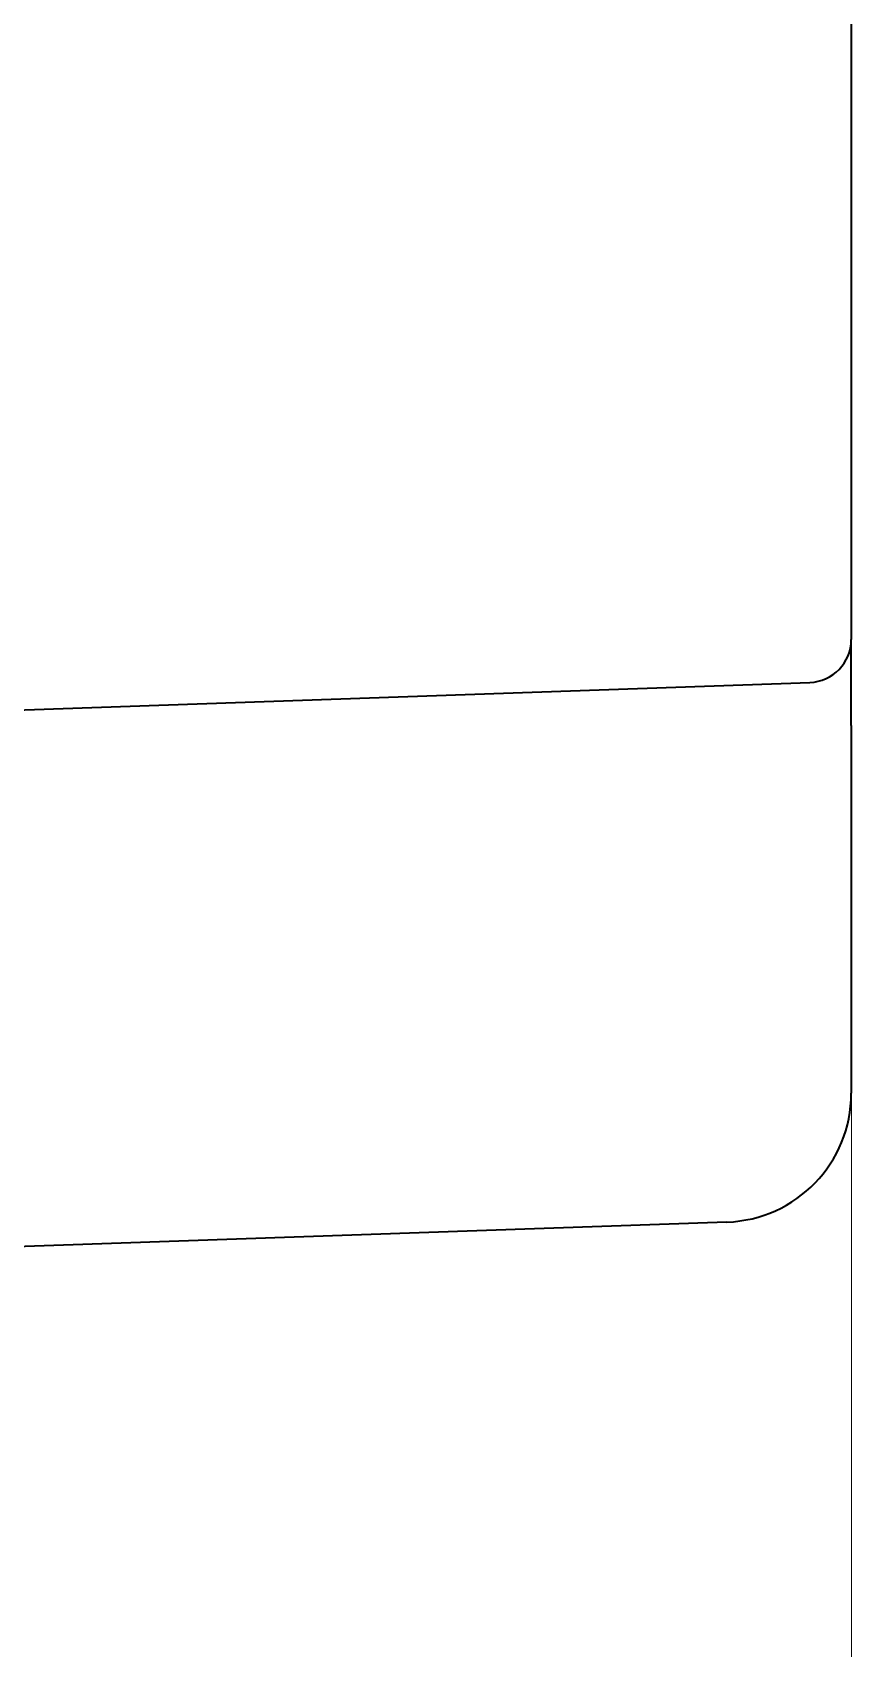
# Model space of a CAD drawing. Extents: x 5987 to 10491, y -672 to 3708.
# Drawn here: x 8103.5 to 8141.7, y 1369.8 to 1445.1 of the extents above; entities that cross this region are included whole.
import ezdxf

# ---------------------------------------------------------------- set-up
doc = ezdxf.new("R2010")
doc.units = 0
doc.header["$LTSCALE"] = 5
doc.layers.get('0').update_dxf_attribs({"linetype": 'CONTINUOUS', "lineweight": 0})
doc.layers.add('1', color=7, linetype='CONTINUOUS', true_color=0xffffff)

msp = doc.modelspace()

# ---------------------------------------------------------------- linework, layer by layer
at = {"color": 4}
msp.add_line((8141.692, 1399.826), (8141.692, 1299.826), dxfattribs=at)
at = {"layer": '1', "color": 7, "linetype": 'Continuous', "lineweight": 35}
for p, q in [((8141.673, 1586.093), (8141.673, 1416.773)), ((8141.673, 1412.776), (8141.673, 1416.773)), ((8094.103, 1413.181), (8139.743, 1414.775)), ((8141.673, 1412.776), (8141.673, 1395.636)), ((8135.882, 1389.64), (8094.103, 1388.181))]:
    msp.add_line(p, q, dxfattribs=at)
for centre, radius in [((8139.673, 1416.773), 2), ((8135.673, 1395.636), 6)]:
    msp.add_arc(centre, radius, 272, 0, dxfattribs=at)

doc.saveas('drawing.dxf')
